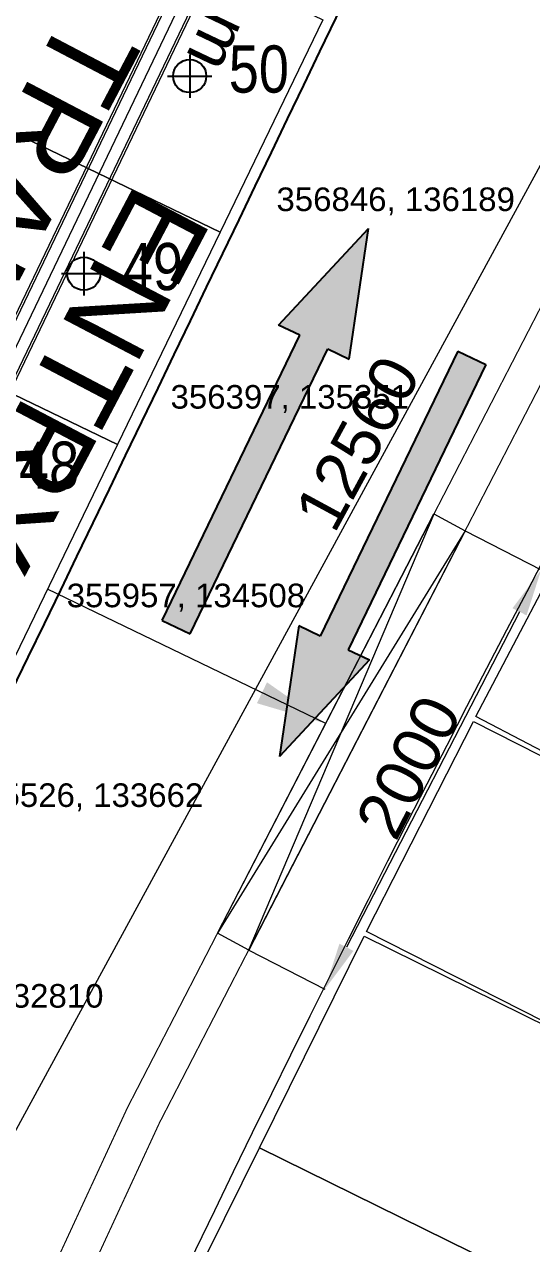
# Model space of a CAD drawing. Header units: inches. Extents: x 257070 to 799932, y -17980 to 269260.
# Drawn here: x 356146 to 358294, y 131237 to 136408 of the extents above; entities that cross this region are included whole.
import ezdxf

# ---------------------------------------------------------------- set-up
doc = ezdxf.new("R2010")
doc.units = ezdxf.units.IN
doc.header["$MEASUREMENT"] = 0
doc.header["$PDMODE"] = 99
doc.header["$PDSIZE"] = 100
for name, color, linetype, lineweight in [('0-AES-F-SPRINKLER PIPE', 10, 'Continuous', 15), ('0-AES-P-INFRA', 7, 'Continuous', 13), ('Q--PARKING', 253, 'Continuous', 13), ('VL-MEP-EQPT', 6, 'Continuous', 0)]:
    doc.layers.add(name, color=color, linetype=linetype, lineweight=lineweight)
for name, color, linetype in [('2 wheeler barrier', 170, 'Continuous'), ('basement1_AP$0$A-_ROAD----_E-_-', 2, 'Continuous'), ('DSP_MISCELANEOUS', 252, 'Continuous'), ('F 9$0$DSP_SLAB CO-ORDINATES', 5, 'Continuous'), ('F 9$0$DSP_WALL CO-ORDINATES', 5, 'Continuous')]:
    doc.layers.add(name, color=color, linetype=linetype)
doc.styles.add('ARIAL', font='arial.ttf')
doc.styles.add('F 9$0$Standard', font='arial.ttf')
doc.styles.add('F 9$0$TEXT style 75', font='ARIALN.TTF')
doc.styles.add('RomanS', font='romans.shx')
doc.styles.get("Standard").update_dxf_attribs({"font": 'arial.ttf'})
doc.dimstyles.new('AES DIM', dxfattribs={"dimtxt": 0.2, "dimasz": 0.15, "dimexe": 0, "dimexo": 0, "dimgap": 0.02, "dimtad": 1, "dimzin": 0, "dimdsep": 46, "dimtxsty": 'RomanS', "dimcen": 0, "dimclrd": 7, "dimclre": 7, "dimclrt": 7, "dimadec": 0, "dimazin": 0, "dimtfac": 1, "dimtix": 1, "dimtofl": 0, "dimtmove": 1, "dimatfit": 3, "dimfxl": 1, "dimtolj": 1, "dimtzin": 0, "dimlwd": -1, "dimlwe": -1, "dimarcsym": 0})
doc.dimstyles.new('AES-PLUMBING', dxfattribs={"dimtxt": 100, "dimasz": 100, "dimexe": 0, "dimexo": 0, "dimgap": 0.01, "dimtad": 1, "dimdec": 0, "dimdsep": 46, "dimtxsty": 'Standard', "dimcen": 10, "dimclrd": 7, "dimclre": 7, "dimclrt": 7, "dimadec": 0, "dimazin": 0, "dimtfac": 1, "dimtdec": 0, "dimtmove": 0, "dimatfit": 3, "dimfxl": 1, "dimlwd": -1, "dimlwe": -1, "dimarcsym": 1})

# ---------------------------------------------------------------- blocks, each defined once
blk = doc.blocks.new('*U504')
at = {"layer": 'F 9$0$DSP_WALL CO-ORDINATES'}
for p, q in [((0, 92.2), (0, -92.2)), ((-94, 0), (94, 0))]:
    blk.add_line(p, q, dxfattribs=at)
blk.add_circle((0, 0), 70.3, dxfattribs=at)
at = {"layer": 'DEFPOINTS', "style": 'F 9$0$Standard'}
blk.add_attdef('CORDINATE', (367.3, -572.5), '', height=100, dxfattribs=at)
at = {"layer": 'F 9$0$DSP_WALL CO-ORDINATES', "style": 'F 9$0$TEXT style 75'}
blk.add_attdef('NO.', (165.3, -70.1), '', height=200, dxfattribs=at)
blk = doc.blocks.new('*U505')
at = {"layer": 'F 9$0$DSP_WALL CO-ORDINATES'}
for p, q in [((0, 92.2), (0, -92.2)), ((-94, 0), (94, 0))]:
    blk.add_line(p, q, dxfattribs=at)
blk.add_circle((0, 0), 70.3, dxfattribs=at)
at = {"layer": 'DEFPOINTS', "style": 'F 9$0$Standard'}
blk.add_attdef('CORDINATE', (367.3, -572.5), '', height=100, dxfattribs=at)
at = {"layer": 'F 9$0$DSP_WALL CO-ORDINATES', "style": 'F 9$0$TEXT style 75'}
blk.add_attdef('NO.', (165.3, -70.1), '', height=200, dxfattribs=at)
blk = doc.blocks.new('*U506')
at = {"layer": 'F 9$0$DSP_WALL CO-ORDINATES'}
for p, q in [((0, 92.2), (0, -92.2)), ((-94, 0), (94, 0))]:
    blk.add_line(p, q, dxfattribs=at)
blk.add_circle((0, 0), 70.3, dxfattribs=at)
at = {"layer": 'DEFPOINTS', "style": 'F 9$0$Standard'}
blk.add_attdef('CORDINATE', (367.3, -572.5), '', height=100, dxfattribs=at)
at = {"layer": 'F 9$0$DSP_WALL CO-ORDINATES', "style": 'F 9$0$TEXT style 75'}
blk.add_attdef('NO.', (165.3, -70.1), '', height=200, dxfattribs=at)
blk = doc.blocks.new('*U507')
at = {"layer": 'F 9$0$DSP_WALL CO-ORDINATES'}
for p, q in [((0, 92.2), (0, -92.2)), ((-94, 0), (94, 0))]:
    blk.add_line(p, q, dxfattribs=at)
blk.add_circle((0, 0), 70.3, dxfattribs=at)
at = {"layer": 'DEFPOINTS', "style": 'F 9$0$Standard'}
blk.add_attdef('CORDINATE', (367.3, -572.5), '', height=100, dxfattribs=at)
at = {"layer": 'F 9$0$DSP_WALL CO-ORDINATES', "style": 'F 9$0$TEXT style 75'}
blk.add_attdef('NO.', (165.3, -70.1), '', height=200, dxfattribs=at)
blk = doc.blocks.new('*U514')
at = {"layer": 'F 9$0$DSP_WALL CO-ORDINATES'}
for p, q in [((0, 92.2), (0, -92.2)), ((-94, 0), (94, 0))]:
    blk.add_line(p, q, dxfattribs=at)
blk.add_circle((0, 0), 70.3, dxfattribs=at)
at = {"layer": 'DEFPOINTS', "style": 'F 9$0$Standard'}
blk.add_attdef('CORDINATE', (367.3, -572.5), '', height=100, dxfattribs=at)
at = {"layer": 'F 9$0$DSP_WALL CO-ORDINATES', "style": 'F 9$0$TEXT style 75'}
blk.add_attdef('NO.', (165.3, -70.1), '', height=200, dxfattribs=at)
blk = doc.blocks.new('basement1_AP$0$AR-DIR-A')
h = blk.add_hatch()
h.set_pattern_fill('ANSI31', color=8)
h.paths.add_polyline_path([(158.1, -457.7), (26.4, -457.7), (26.4, -1800), (-73.9, -1800), (92.3, -2334.7), (258.4, -1800), (158.1, -1800)])
at = {"layer": 'DSP_MISCELANEOUS', "color": 8}
for p, q in [((158.1, -457.7), (26.4, -457.7)), ((26.4, -457.7), (26.4, -1800)), ((158.1, -457.7), (158.1, -1800)), ((26.4, -1800), (-73.9, -1800)), ((-73.9, -1800), (92.3, -2334.7)), ((258.4, -1800), (92.3, -2334.7)), ((158.1, -1800), (258.4, -1800))]:
    blk.add_line(p, q, dxfattribs=at)
blk = doc.blocks.new('*D606')
at = {"layer": '0-AES-F-SPRINKLER PIPE', "color": 7, "ltscale": 1000, "transparency": 16777216}
for p, q in [((369535.8, 138069), (370620.9, 137611.9)), ((358956.9, 109919.1), (370582.1, 137519.8)), ((357833, 110284), (358918.1, 109827))]:
    blk.add_line(p, q, dxfattribs=at)
for points in [[(370566.7, 137526.3), (370597.4, 137513.3), (370620.9, 137611.9)], [(358941.5, 109925.6), (358972.2, 109912.6), (358918.1, 109827)]]:
    blk.add_solid(points, dxfattribs=at)
at = {"layer": 'DEFPOINTS', "color": 0, "ltscale": 1000, "transparency": 16777216}
for p in [(369535.8, 138069, 0), (370620.9, 137611.9), (357833, 110284, 0)]:
    blk.add_point(p, dxfattribs=at)
at = {"layer": '0-AES-F-SPRINKLER PIPE', "color": 7, "ltscale": 1000, "transparency": 16777216, "insert": (364722.4, 123739.3), "char_height": 100, "attachment_point": 5, "rotation": 67.1596}
blk.add_mtext('30149', dxfattribs=at)
blk = doc.blocks.new('*D627')
at = {"layer": '0-AES-P-INFRA', "color": 7, "ltscale": 1000, "transparency": 16777216}
for p, q in [((358012, 134260.4), (358334.2, 134094.3)), ((358242.6, 133916.5), (357509.6, 132493.8)), ((357095.7, 132482.1), (357417.9, 132316))]:
    blk.add_line(p, q, dxfattribs=at)
for points in [[(358213, 133931.8), (358272.3, 133901.3), (358334.2, 134094.3)], [(357479.9, 132509.1), (357539.2, 132478.6), (357417.9, 132316)]]:
    blk.add_solid(points, dxfattribs=at)
at = {"layer": 'DEFPOINTS', "color": 0, "ltscale": 1000, "transparency": 16777216}
for p in [(358012, 134260.4, 0), (357095.7, 132482.1, 0), (357417.9, 132316)]:
    blk.add_point(p, dxfattribs=at)
at = {"layer": '0-AES-P-INFRA', "color": 7, "ltscale": 1000, "transparency": 16777216, "insert": (357772.9, 133258.3), "char_height": 200, "attachment_point": 5, "rotation": 62.739}
blk.add_mtext('\\A1;2000', dxfattribs=at)
blk = doc.blocks.new('*D635')
at = {"color": 7, "ltscale": 1000, "transparency": 16777216}
for p, q in [((361171.6, 139814.9), (360655.6, 140095)), ((360560.2, 139919.2), (354758.8, 129232.1)), ((355179.4, 128776.2), (354663.4, 129056.3))]:
    blk.add_line(p, q, dxfattribs=at)
for points in [[(360530.9, 139935.1), (360589.5, 139903.3), (360655.6, 140095)], [(354729.6, 129248), (354788.1, 129216.2), (354663.4, 129056.3)]]:
    blk.add_solid(points, dxfattribs=at)
at = {"layer": 'DEFPOINTS', "color": 0, "ltscale": 1000, "transparency": 16777216}
for p in [(361171.6, 139814.9, 0), (354663.4, 129056.3), (355179.4, 128776.2, 0)]:
    blk.add_point(p, dxfattribs=at)
at = {"color": 7, "ltscale": 1000, "transparency": 16777216, "insert": (357556.7, 134631.4), "char_height": 200, "attachment_point": 5, "rotation": 61.5054}
blk.add_mtext('\\A1;12560', dxfattribs=at)
blk = doc.blocks.new('A$C5579145F')
at = {"layer": '0-AES-P-INFRA', "ltscale": 1000, "const_width": 5, "elevation": 0}
for points in [[(-1479.877, -25604.539), (-888.267, -24171.773), (20.395, -22052.466), (219.823, -21620.627), (755.271, -20461.174), (1424.009, -19013.098), (2180.654, -17545.496), (2658.926, -16617.832), (3209.358, -15550.204), (3794.097, -14506.144), (4462.92, -13328.874), (4888.78, -12579.27), (5378.218, -11770.771), (5937.356, -10848.479), (10498.09, -11639.347)], [(-1339.935, -25658.647), (-750.007, -24229.955), (157.442, -22113.477), (356.003, -21683.516), (891.451, -20524.063), (1558.824, -19078.942), (2313.978, -17614.233), (2792.25, -16686.569), (3341.496, -15621.242), (3924.745, -14579.841), (4593.342, -13402.969), (5018.175, -12655.172), (5506.537, -11848.451), (6012.567, -11013.76), (10472.461, -11787.141)]]:
    blk.add_lwpolyline(points, dxfattribs=at)
at = {"layer": '0-AES-P-INFRA', "color": 3, "ltscale": 1000, "elevation": 0}
blk.add_lwpolyline([(2852.967, -16568.295), (1936.67, -18346.557), (1804.773, -18275.001), (2721.12, -16496.767)], close=True, dxfattribs=at)
for points in [[(1938.551, -18342.848), (2721.885, -16497.182)], [(2852.967, -16568.295), (1804.773, -18275.001)]]:
    blk.add_lwpolyline(points, dxfattribs=at)
at = {"layer": 'VL-MEP-EQPT', "color": 7, "insert": (2234.378, -14395.121, 0), "char_height": 363.1232, "width": 4823.66675, "attachment_point": 1, "rotation": 242.250753, "style": 'ARIAL'}
blk.add_mtext('\\pi969.61999;ENTRY FOR \\P\\pi462.33738;TRANSFORMER \\P\\pi1661.93195;ROOM', dxfattribs=at)
at = {"ltscale": 1000}
dim = blk.add_aligned_dim(p1=(6012.567, -11013.76, 0), p2=(20.395, -22052.466, 0), distance=-587.105, dimstyle='AES DIM', override={"dimscale": 1}, dxfattribs=at)
dim.commit()
dim.dimension.update_dxf_attribs({"geometry": '*D635', "text_midpoint": (2397.696, -16197.216, 0), "insert": (-355159.022, -150828.656)})
at = {"layer": '0-AES-P-INFRA', "ltscale": 1000}
dim = blk.add_aligned_dim(p1=(2852.967, -16568.295, 0), p2=(1936.67, -18346.557, 0), distance=362.523, dimstyle='AES DIM', override={"dimscale": 1}, dxfattribs=at)
dim.commit()
dim.dimension.update_dxf_attribs({"geometry": '*D627', "text_midpoint": (2613.906, -17570.317, 0), "insert": (-355159.022, -150828.656)})
at = {"layer": '0-AES-P-INFRA', "color": 7, "ltscale": 1000}
blk.add_leader([(2262.946, -17385.884, 0), (1083.961, -16816.571, 0)], dimstyle='AES DIM', override={"dimscale": 1, "dimasz": 300, "dimtad": 0}, dxfattribs=at)

msp = doc.modelspace()

# ---------------------------------------------------------------- linework, layer by layer
at = {"layer": '0-AES-F-SPRINKLER PIPE', "ltscale": 1000, "elevation": 0}
for points in [[(354462.3, 131737.2), (358070.2, 139276.2, 0.068796), (358073.5, 139286.7), (359369.8, 146766.3)], [(354471.3, 131732.9), (358079.2, 139271.9, 0.068796), (358083.4, 139285), (359379.7, 146764.6)], [(354516.4, 131711.3), (358124.3, 139250.3, 0.068796), (358132.7, 139276.4), (359428.9, 146756)], [(354561.5, 131689.7), (358169.4, 139228.8, 0.068796), (358181.9, 139267.9), (359478.2, 146747.5)], [(354570.5, 131685.4), (358178.5, 139224.4, 0.068796), (358191.8, 139266.2), (359488, 146745.8)]]:
    msp.add_lwpolyline(points, format="xyb", dxfattribs=at)
at = {"layer": '2 wheeler barrier', "color": 8, "const_width": 100, "elevation": 0}
msp.add_lwpolyline([(363676.8, 139076.8, 0.066757), (353918.4, 117753, 0.016436), (352411.2, 112154.7, 0.001614), (352283.1, 111599.8, 0.001614)], format="xyb", dxfattribs=at)
at = {"layer": 'basement1_AP$0$A-_ROAD----_E-_-', "color": 8}
msp.add_arc((-871746, 726079.8, 0), 1363320.6, 334.1203769, 334.5463135, dxfattribs=at)
at = {"layer": 'Q--PARKING', "color": 8, "elevation": 0}
msp.add_lwpolyline([(361560.4, 139748.1, 0.065199), (351861.8, 118379.9, 0.016436), (350317.8, 112645.1, 0.016436), (349153.9, 106821.3, 0.016436), (348375.1, 100933.7, 0.016436), (347984.6, 95007.6, 0.044701), (348894, 78908.5)], format="xyb", dxfattribs=at)
for points in [[(355173.3, 136396.2), (355608.1, 137296.7), (357409.1, 136427), (356974.3, 135526.5), (355173.3, 136396.2)], [(354738.4, 135495.7), (355173.3, 136396.2), (356974.3, 135526.5), (356539.4, 134626), (354738.4, 135495.7)], [(354303.6, 134595.2), (354738.4, 135495.7), (356539.4, 134626), (356104.6, 133725.5), (354303.6, 134595.2)], [(358058.1, 133472), (358521.4, 134358.2), (360293.8, 133431.8), (359830.6, 132545.5), (358058.1, 133472)], [(357594.5, 132560.5), (358047.7, 133451.9), (359830.6, 132545.6), (359377.4, 131654.2), (357594.5, 132560.5)], [(357141.3, 131643.8), (357584.3, 132540.3), (359377.3, 131654.2), (358934.3, 130757.7), (357141.3, 131643.8)], [(356698.2, 130747.3), (357141.2, 131643.8), (358934.2, 130757.7), (358491.2, 129861.2), (356698.2, 130747.3)]]:
    msp.add_lwpolyline(points, close=True, dxfattribs=at)

# ---------------------------------------------------------------- block references
at = {"layer": '0-AES-F-SPRINKLER PIPE', "ltscale": 1000}
msp.add_blockref('A$C5579145F', (355159, 150828.7, 0), dxfattribs=at)
at = {"layer": 'DSP_MISCELANEOUS', "color": 8, "rotation": 154.2892814242516}
msp.add_blockref('basement1_AP$0$AR-DIR-A', (356673.5, 133398.8, 0), dxfattribs=at)
at = {"layer": 'DSP_MISCELANEOUS', "color": 8, "xscale": -1, "rotation": 334.2892814242514}
msp.add_blockref('basement1_AP$0$AR-DIR-A', (358321.8, 135366.2, 0), dxfattribs=at)
at = {"layer": 'F 9$0$DSP_SLAB CO-ORDINATES', "color": 8, "ltscale": 3.5}
for name, p, values in [('*U514', (356845.8, 136188.6), {'NO.': '50', 'CORDINATE': '356846, 136189'}), ('*U507', (356397.3, 135350.8), {'NO.': '49', 'CORDINATE': '356397, 135351'}), ('*U506', (355957.4, 134508.4), {'NO.': '48', 'CORDINATE': '355957, 134508'}), ('*U505', (355526.1, 133661.5), {'NO.': '47 ', 'CORDINATE': '355526, 133662'}), ('*U504', (355103.5, 132810.3), {'NO.': '46', 'CORDINATE': '355103, 132810'})]:
    msp.add_blockref(name, p, dxfattribs=at).add_auto_attribs(values)

# ---------------------------------------------------------------- texts
at = {"layer": '0-AES-F-SPRINKLER PIPE', "color": 7, "linetype": 'Continuous', "lineweight": -3, "ltscale": 0.9, "insert": (357255.4, 136702.8, 0), "char_height": 200, "width": 685.774, "attachment_point": 2, "rotation": 244.4259}
msp.add_mtext('%%C100mm', dxfattribs=at)

# ---------------------------------------------------------------- dimensions: what is measured, and where the dimension line sits
at = {"layer": '0-AES-F-SPRINKLER PIPE', "ltscale": 1000}
dim = msp.add_aligned_dim(p1=(357833, 110284, 0), p2=(369535.8, 138069, 0), distance=-1177.4, dimstyle='AES-PLUMBING', dxfattribs=at)
dim.commit()
dim.dimension.update_dxf_attribs({"geometry": '*D606', "text_midpoint": (364722.4, 123739.3)})

doc.saveas('drawing.dxf')
